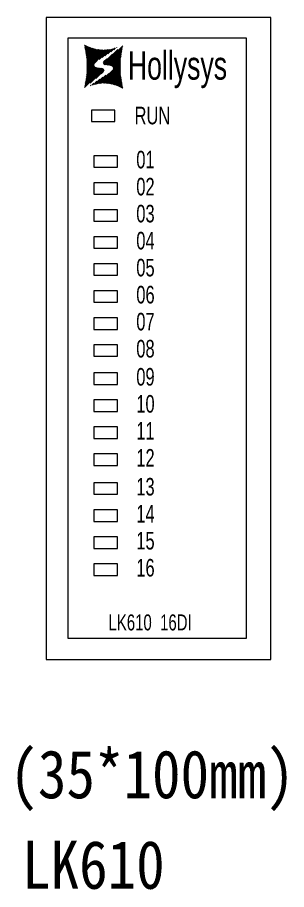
# Model space of a CAD drawing. Header units: millimetres. Extents: x 33157 to 59611, y -29750 to 1750.
# Drawn here: x 53514.8 to 53556.7, y 1297.9 to 1433.7 of the extents above; entities that cross this region are included whole.
import ezdxf

# ---------------------------------------------------------------- set-up
doc = ezdxf.new("R2010")
doc.units = ezdxf.units.MM
doc.layers.get('0').update_dxf_attribs({"lineweight": 18})
doc.layers.add('细实线', color=7, linetype='Continuous', lineweight=20)
doc.styles.add('HZ', font='arial.ttf')
doc.styles.add('STYLE1', font='')
doc.styles.get('STYLE1').set_extended_font_data('宋体')

# ---------------------------------------------------------------- blocks, each defined once
blk = doc.blocks.new('*X21')
at = {"color": 0}
for p, q in [((53697.47, 1288.84), (53697.51, 1288.88)), ((53697.49, 1288.71), (53697.61, 1288.83)), ((53697.52, 1288.58), (53697.71, 1288.77)), ((53697.54, 1288.45), (53697.81, 1288.72)), ((53697.56, 1288.32), (53697.92, 1288.67)), ((53697.58, 1288.19), (53698.02, 1288.62)), ((53697.6, 1288.06), (53698.12, 1288.57)), ((53697.63, 1287.93), (53698.22, 1288.52)), ((53697.65, 1287.8), (53698.32, 1288.47)), ((53697.67, 1287.67), (53698.42, 1288.42)), ((53697.69, 1287.54), (53698.54, 1288.39)), ((53697.71, 1287.41), (53698.66, 1288.36)), ((53697.74, 1287.28), (53698.78, 1288.32)), ((53697.76, 1287.15), (53698.9, 1288.29)), ((53697.78, 1287.02), (53699.01, 1288.26)), ((53697.8, 1286.89), (53699.13, 1288.22)), ((53697.82, 1286.76), (53699.25, 1288.19)), ((53697.84, 1286.62), (53699.37, 1288.15)), ((53697.84, 1286.47), (53699.5, 1288.13)), ((53697.84, 1286.32), (53699.64, 1288.12)), ((53697.84, 1286.17), (53699.78, 1288.11)), ((53697.84, 1286.02), (53699.92, 1288.09)), ((53697.84, 1285.87), (53700.05, 1288.08)), ((53697.84, 1285.72), (53700.19, 1288.07)), ((53697.84, 1285.57), (53700.33, 1288.06)), ((53697.84, 1285.42), (53700.47, 1288.04)), ((53697.85, 1284.81), (53701.14, 1288.11)), ((53697.85, 1284.96), (53700.97, 1288.09)), ((53697.85, 1285.12), (53700.81, 1288.07)), ((53697.85, 1285.27), (53700.64, 1288.06)), ((53699.75, 1286.56), (53701.31, 1288.12)), ((53700.21, 1286.87), (53701.48, 1288.14)), ((53700.66, 1287.17), (53701.67, 1288.18)), ((53701.12, 1287.48), (53701.89, 1288.25)), ((53701.58, 1287.79), (53702.1, 1288.31)), ((53702.04, 1288.09), (53702.32, 1288.37)), ((53702.5, 1288.4), (53702.53, 1288.44)), ((53697.5, 1282.19), (53700.44, 1285.13)), ((53697.53, 1282.37), (53700.33, 1285.18)), ((53697.56, 1282.55), (53700.21, 1285.2)), ((53697.58, 1282.73), (53700.07, 1285.21)), ((53697.61, 1282.91), (53699.93, 1285.23)), ((53697.64, 1283.09), (53699.8, 1285.25)), ((53697.67, 1283.27), (53699.67, 1285.27)), ((53697.7, 1283.45), (53699.53, 1285.28)), ((53697.73, 1283.63), (53699.4, 1285.31)), ((53697.75, 1283.81), (53699.29, 1285.34)), ((53697.78, 1283.99), (53699.19, 1285.4)), ((53697.81, 1284.17), (53699.1, 1285.46)), ((53697.84, 1284.35), (53699.04, 1285.55)), ((53697.85, 1284.66), (53698.98, 1285.79)), ((53697.85, 1284.51), (53698.99, 1285.65)), ((53698.36, 1282.9), (53700.5, 1285.04)), ((53699.23, 1283.62), (53700.52, 1284.91)), ((53700.1, 1284.34), (53700.46, 1284.7))]:
    blk.add_line(p, q, dxfattribs=at)
blk = doc.blocks.new('*X22')
at = {"color": 0}
for p, q in [((53700.5, 1285.8), (53703.43, 1288.72)), ((53700.41, 1286.01), (53701.82, 1287.42)), ((53700.43, 1285.88), (53702.69, 1288.14)), ((53700.61, 1285.76), (53703.4, 1288.54)), ((53700.74, 1285.74), (53703.37, 1288.36)), ((53700.88, 1285.72), (53703.34, 1288.18)), ((53701.01, 1285.7), (53703.31, 1288)), ((53701.15, 1285.69), (53703.28, 1287.82)), ((53701.28, 1285.67), (53703.26, 1287.64)), ((53701.42, 1285.65), (53703.23, 1287.46)), ((53699.81, 1282.83), (53703.08, 1286.1)), ((53700.44, 1286.2), (53700.95, 1286.7)), ((53701.54, 1285.63), (53703.2, 1287.28)), ((53701.66, 1285.59), (53703.17, 1287.1)), ((53701.75, 1285.53), (53703.14, 1286.92)), ((53701.83, 1285.46), (53703.11, 1286.74)), ((53701.9, 1285.38), (53703.08, 1286.56)), ((53701.94, 1285.27), (53703.08, 1286.4)), ((53701.95, 1285.12), (53703.08, 1286.25)), ((53699.98, 1282.85), (53703.08, 1285.95)), ((53700.15, 1282.87), (53703.08, 1285.8)), ((53700.32, 1282.88), (53703.08, 1285.65)), ((53700.48, 1282.89), (53703.08, 1285.5)), ((53700.62, 1282.88), (53703.08, 1285.35)), ((53700.75, 1282.87), (53703.09, 1285.2)), ((53700.89, 1282.85), (53703.09, 1285.05)), ((53701.03, 1282.84), (53703.09, 1284.9)), ((53701.17, 1282.83), (53703.09, 1284.74)), ((53699.07, 1282.7), (53699.87, 1283.5)), ((53699.29, 1282.76), (53700.33, 1283.81)), ((53699.47, 1282.8), (53700.79, 1284.11)), ((53699.64, 1282.82), (53701.25, 1284.42)), ((53701.31, 1282.82), (53703.09, 1284.59)), ((53701.45, 1282.8), (53703.09, 1284.44)), ((53701.58, 1282.78), (53703.09, 1284.29)), ((53701.69, 1282.74), (53703.11, 1284.16)), ((53701.81, 1282.71), (53703.13, 1284.03)), ((53701.93, 1282.68), (53703.15, 1283.9)), ((53702.05, 1282.64), (53703.17, 1283.77)), ((53702.17, 1282.61), (53703.2, 1283.64)), ((53702.29, 1282.58), (53703.22, 1283.51)), ((53702.4, 1282.54), (53703.24, 1283.38)), ((53698.43, 1282.51), (53698.5, 1282.58)), ((53698.64, 1282.57), (53698.96, 1282.89)), ((53698.86, 1282.64), (53699.41, 1283.19)), ((53702.52, 1282.51), (53703.26, 1283.25)), ((53702.62, 1282.46), (53703.28, 1283.12)), ((53702.72, 1282.41), (53703.31, 1282.99)), ((53702.82, 1282.36), (53703.33, 1282.86)), ((53702.93, 1282.31), (53703.35, 1282.73)), ((53703.03, 1282.26), (53703.37, 1282.6)), ((53703.13, 1282.21), (53703.39, 1282.47)), ((53703.23, 1282.16), (53703.42, 1282.34)), ((53703.33, 1282.1), (53703.44, 1282.21)), ((53703.43, 1282.05), (53703.46, 1282.08))]:
    blk.add_line(p, q, dxfattribs=at)
blk = doc.blocks.new('LK610')
at = {"layer": '细实线'}
for points in [[(53691.51, 1293.13), (53691.51, 1193.13), (53726.51, 1193.13), (53726.51, 1293.13)], [(53694.88, 1289.9), (53694.88, 1196.45), (53722.68, 1196.45), (53722.68, 1289.9)], [(53698.55, 1278.7), (53698.55, 1276.9), (53702.23, 1276.9), (53702.23, 1278.7)], [(53698.92, 1271.6), (53698.92, 1269.8), (53702.6, 1269.8), (53702.6, 1271.6)], [(53698.92, 1267.39), (53698.92, 1265.59), (53702.6, 1265.59), (53702.6, 1267.39)], [(53698.92, 1263.19), (53698.92, 1261.39), (53702.6, 1261.39), (53702.6, 1263.19)], [(53698.92, 1258.98), (53698.92, 1257.18), (53702.6, 1257.18), (53702.6, 1258.98)], [(53698.92, 1254.78), (53698.92, 1252.97), (53702.6, 1252.97), (53702.6, 1254.78)], [(53698.92, 1250.57), (53698.92, 1248.77), (53702.6, 1248.77), (53702.6, 1250.57)], [(53698.92, 1246.37), (53698.92, 1244.56), (53702.6, 1244.56), (53702.6, 1246.37)], [(53698.92, 1242.16), (53698.92, 1240.36), (53702.6, 1240.36), (53702.6, 1242.16)], [(53698.92, 1237.78), (53698.92, 1235.98), (53702.6, 1235.98), (53702.6, 1237.78)], [(53698.92, 1233.57), (53698.92, 1231.77), (53702.6, 1231.77), (53702.6, 1233.57)], [(53698.92, 1229.37), (53698.92, 1227.57), (53702.6, 1227.57), (53702.6, 1229.37)], [(53698.92, 1225.16), (53698.92, 1223.36), (53702.6, 1223.36), (53702.6, 1225.16)], [(53698.92, 1220.67), (53698.92, 1218.87), (53702.6, 1218.87), (53702.6, 1220.67)], [(53698.92, 1216.46), (53698.92, 1214.66), (53702.6, 1214.66), (53702.6, 1216.46)], [(53698.92, 1212.26), (53698.92, 1210.46), (53702.6, 1210.46), (53702.6, 1212.26)], [(53698.92, 1208.05), (53698.92, 1206.25), (53702.6, 1206.25), (53702.6, 1208.05)]]:
    blk.add_lwpolyline(points, close=True, dxfattribs=at)
at = {"color": 0}
for name in ['*X21', '*X22']:
    blk.add_blockref(name, (0, 0), dxfattribs=at)
at = {"color": 7, "linetype": 'Continuous', "style": 'HZ', "width": 0.67}
for s, height, p in [('Hollysys', 4.432, (53704.24, 1283.44)), ('RUN', 2.737, (53705.28, 1276.48)), ('01', 2.737, (53705.55, 1269.62)), ('02', 2.737, (53705.55, 1265.41)), ('03', 2.737, (53705.55, 1261.21)), ('04', 2.737, (53705.55, 1257)), ('05', 2.737, (53705.55, 1252.8)), ('06', 2.737, (53705.55, 1248.59)), ('07', 2.737, (53705.55, 1244.39)), ('08', 2.737, (53705.55, 1240.18)), ('09', 2.737, (53705.55, 1235.8)), ('10', 2.737, (53705.55, 1231.59)), ('11', 2.737, (53705.55, 1227.39)), ('12', 2.737, (53705.55, 1223.18)), ('13', 2.737, (53705.55, 1218.69)), ('14', 2.737, (53705.55, 1214.48)), ('15', 2.737, (53705.55, 1210.28)), ('16', 2.737, (53705.55, 1206.07))]:
    blk.add_text(s, height=height, dxfattribs=at).set_placement(p)
at = {"color": 7, "linetype": 'Continuous', "insert": (53701.22, 1197.65), "char_height": 2.4883, "width": 18.851, "attachment_point": 7, "style": 'HZ'}
blk.add_mtext('{\\W0.67;LK610  16DI}', dxfattribs=at)

msp = doc.modelspace()

# ---------------------------------------------------------------- block references
at = {"layer": '细实线'}
msp.add_blockref('LK610', (-172.2, 140.54), dxfattribs=at)

# ---------------------------------------------------------------- texts
at = {"color": 0, "style": 'STYLE1', "width": 0.87}
for s, p in [('(35*100mm)', (53513.6, 1312.08)), ('LK610', (53515.57, 1297.99))]:
    msp.add_text(s, height=7.5, dxfattribs=at).set_placement(p)

doc.saveas('drawing.dxf')
